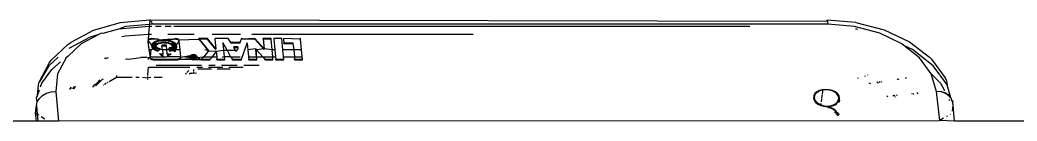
# Model space of a CAD drawing. Extents: x -4.2 to 4.2, y -5.7 to 5.7.
# Drawn here: x 2.15837 to 2.20654, y 3.98317 to 3.98804 of the extents above; entities that cross this region are included whole.
import ezdxf

# ---------------------------------------------------------------- set-up
doc = ezdxf.new("R2010")
doc.units = 0
doc.layers.get('0').update_dxf_attribs({"linetype": 'CONTINUOUS'})

msp = doc.modelspace()

# ---------------------------------------------------------------- linework, layer by layer
for p, q in [((2.163211, 3.987905), (2.161909, 3.987535)), ((2.164621, 3.987725), (2.163128, 3.987595)), ((2.163468, 3.987721), (2.163128, 3.987595)), ((2.164636, 3.988036), (2.163211, 3.987905)), ((2.164632, 3.987822), (2.163468, 3.987721)), ((2.164585, 3.987346), (2.164621, 3.987725)), ((2.164621, 3.987725), (2.164632, 3.987822)), ((2.164733, 3.987725), (2.164621, 3.987725)), ((2.164632, 3.987822), (2.164639, 3.987881)), ((2.164737, 3.987832), (2.164632, 3.987822)), ((2.164681, 3.988037), (2.164636, 3.988036)), ((2.164639, 3.987881), (2.164659, 3.987987)), ((2.164659, 3.987987), (2.164681, 3.988037)), ((2.164659, 3.987987), (2.164721, 3.987956)), ((2.164681, 3.988037), (2.197314, 3.987987)), ((2.164721, 3.987956), (2.164737, 3.987832)), ((2.197392, 3.987832), (2.164737, 3.987832)), ((2.165188, 3.987725), (2.164908, 3.987725)), ((2.165677, 3.987725), (2.165378, 3.987725)), ((2.19363, 3.987725), (2.165798, 3.987725)), ((2.197308, 3.987956), (2.197314, 3.987987)), ((2.197314, 3.987987), (2.197357, 3.988026)), ((2.197357, 3.988026), (2.197376, 3.987956)), ((2.198746, 3.98792), (2.197357, 3.988026)), ((2.197376, 3.987956), (2.197392, 3.987832)), ((2.198682, 3.987721), (2.197392, 3.987832)), ((2.199905, 3.987398), (2.198682, 3.987721)), ((2.198791, 3.987595), (2.198735, 3.9876)), ((2.198746, 3.98792), (2.200124, 3.987563)), ((2.161761, 3.987215), (2.160722, 3.986669)), ((2.161909, 3.987535), (2.160819, 3.986951)), ((2.162179, 3.987331), (2.16133, 3.986885)), ((2.162179, 3.987331), (2.161761, 3.987215)), ((2.162306, 3.987398), (2.162179, 3.987331)), ((2.162378, 3.987387), (2.162306, 3.987398)), ((2.163128, 3.987595), (2.162378, 3.987387)), ((2.163288, 3.987238), (2.163459, 3.987273)), ((2.163459, 3.987273), (2.164585, 3.987346)), ((2.164579, 3.987087), (2.164585, 3.987346)), ((2.164585, 3.987346), (2.16472, 3.987346)), ((2.164634, 3.987125), (2.164602, 3.987109)), ((2.164634, 3.987125), (2.164714, 3.98714)), ((2.164672, 3.987136), (2.164634, 3.987125)), ((2.16467, 3.987105), (2.164634, 3.987125)), ((2.16467, 3.987105), (2.164714, 3.98714)), ((2.16467, 3.987105), (2.164672, 3.987136)), ((2.164714, 3.98714), (2.164672, 3.987136)), ((2.164711, 3.987109), (2.164672, 3.987136)), ((2.164711, 3.987109), (2.164714, 3.98714)), ((2.165023, 3.987109), (2.164714, 3.98714)), ((2.165514, 3.987346), (2.166788, 3.987346)), ((2.165896, 3.98714), (2.165804, 3.987109)), ((2.165893, 3.987109), (2.165896, 3.98714)), ((2.165936, 3.987105), (2.165896, 3.98714)), ((2.165979, 3.987125), (2.165896, 3.98714)), ((2.165938, 3.987136), (2.165896, 3.98714)), ((2.165936, 3.987105), (2.165896, 3.98714)), ((2.165936, 3.987105), (2.165938, 3.987136)), ((2.165979, 3.987125), (2.165938, 3.987136)), ((2.165969, 3.987102), (2.165938, 3.987136)), ((2.166014, 3.987109), (2.165979, 3.987125)), ((2.167008, 3.987109), (2.167011, 3.98714)), ((2.16743, 3.98714), (2.167011, 3.98714)), ((2.167011, 3.98714), (2.167036, 3.987109)), ((2.167427, 3.987109), (2.16743, 3.98714)), ((2.167836, 3.986649), (2.16743, 3.98714)), ((2.167653, 3.987346), (2.169015, 3.987346)), ((2.167787, 3.987109), (2.16779, 3.98714)), ((2.168432, 3.98714), (2.16779, 3.98714)), ((2.168553, 3.986953), (2.168432, 3.98714)), ((2.169077, 3.98714), (2.168991, 3.986953)), ((2.169122, 3.987109), (2.169077, 3.98714)), ((2.169718, 3.98714), (2.169122, 3.987109)), ((2.169566, 3.987346), (2.180265, 3.987346)), ((2.169716, 3.987109), (2.169718, 3.98714)), ((2.170163, 3.986649), (2.169718, 3.98714)), ((2.170115, 3.987109), (2.170118, 3.98714)), ((2.170499, 3.98714), (2.170118, 3.98714)), ((2.170496, 3.987109), (2.170499, 3.98714)), ((2.170636, 3.98714), (2.170633, 3.987109)), ((2.171017, 3.98714), (2.170636, 3.98714)), ((2.171067, 3.986605), (2.171017, 3.98714)), ((2.171103, 3.98714), (2.1711, 3.987109)), ((2.171868, 3.987109), (2.171103, 3.98714)), ((2.171922, 3.98714), (2.171868, 3.987109)), ((2.171919, 3.987109), (2.171922, 3.98714)), ((2.198845, 3.987581), (2.198791, 3.987595)), ((2.200977, 3.986885), (2.199905, 3.987398)), ((2.200124, 3.987563), (2.201336, 3.986991)), ((2.159878, 3.986098), (2.160702, 3.986874)), ((2.16133, 3.986885), (2.160698, 3.9863)), ((2.160702, 3.986874), (2.160819, 3.986951)), ((2.164562, 3.987034), (2.164559, 3.987003)), ((2.164588, 3.98673), (2.164559, 3.987003)), ((2.164562, 3.987034), (2.164579, 3.987087)), ((2.164565, 3.987061), (2.164562, 3.987034)), ((2.164562, 3.98703), (2.164565, 3.987061)), ((2.164562, 3.987034), (2.164745, 3.986801)), ((2.164579, 3.987087), (2.164565, 3.987061)), ((2.164576, 3.987056), (2.164579, 3.987087)), ((2.164602, 3.987109), (2.164579, 3.987087)), ((2.164588, 3.98669), (2.164588, 3.98673)), ((2.164588, 3.98669), (2.164597, 3.986597)), ((2.164602, 3.987109), (2.16467, 3.987105)), ((2.164711, 3.987109), (2.16467, 3.987105)), ((2.165023, 3.987109), (2.164711, 3.987109)), ((2.164744, 3.986757), (2.164747, 3.986787)), ((2.164748, 3.986832), (2.164745, 3.986801)), ((2.164745, 3.986801), (2.164748, 3.986832)), ((2.164948, 3.986805), (2.164745, 3.986801)), ((2.16476, 3.986744), (2.164745, 3.986801)), ((2.164941, 3.986778), (2.164745, 3.986801)), ((2.164747, 3.986787), (2.16476, 3.986744)), ((2.164748, 3.986832), (2.164786, 3.986885)), ((2.164762, 3.986875), (2.164748, 3.986832)), ((2.164951, 3.986836), (2.164748, 3.986832)), ((2.164948, 3.986805), (2.164748, 3.986832)), ((2.164758, 3.986713), (2.16476, 3.986744)), ((2.164758, 3.986713), (2.16476, 3.986744)), ((2.164955, 3.986724), (2.164758, 3.986713)), ((2.164784, 3.98667), (2.164758, 3.986713)), ((2.164787, 3.986701), (2.164758, 3.986713)), ((2.164758, 3.986713), (2.164787, 3.986701)), ((2.164759, 3.986844), (2.164762, 3.986875)), ((2.164965, 3.986831), (2.164759, 3.986844)), ((2.164941, 3.986778), (2.16476, 3.986744)), ((2.164944, 3.986751), (2.16476, 3.986744)), ((2.16476, 3.986744), (2.164787, 3.986701)), ((2.164789, 3.986916), (2.164762, 3.986875)), ((2.164786, 3.986885), (2.164762, 3.986875)), ((2.164784, 3.98667), (2.164787, 3.986701)), ((2.164823, 3.98663), (2.164784, 3.98667)), ((2.164826, 3.98666), (2.164784, 3.98667)), ((2.164784, 3.98667), (2.164826, 3.98666)), ((2.164786, 3.986885), (2.164826, 3.986924)), ((2.164786, 3.986885), (2.164789, 3.986916)), ((2.164944, 3.986751), (2.164787, 3.986701)), ((2.164787, 3.986701), (2.164826, 3.98666)), ((2.164829, 3.986955), (2.164789, 3.986916)), ((2.164826, 3.986924), (2.164789, 3.986916)), ((2.164823, 3.98663), (2.164826, 3.98666)), ((2.165043, 3.98665), (2.164823, 3.98663)), ((2.164826, 3.986924), (2.164878, 3.986959)), ((2.164826, 3.986924), (2.164829, 3.986955)), ((2.164951, 3.986836), (2.164826, 3.986924)), ((2.164976, 3.986697), (2.164826, 3.98666)), ((2.164826, 3.98666), (2.164877, 3.986623)), ((2.164881, 3.98699), (2.164829, 3.986955)), ((2.164878, 3.986959), (2.164829, 3.986955)), ((2.165006, 3.986673), (2.164877, 3.986623)), ((2.164878, 3.986959), (2.164881, 3.98699)), ((2.164878, 3.986959), (2.16494, 3.986989)), ((2.164993, 3.986887), (2.164878, 3.986959)), ((2.164943, 3.98702), (2.164881, 3.98699)), ((2.16494, 3.986989), (2.164881, 3.98699)), ((2.16494, 3.986989), (2.165091, 3.987034)), ((2.16494, 3.986989), (2.164943, 3.98702)), ((2.164941, 3.986778), (2.164951, 3.986836)), ((2.164941, 3.986778), (2.164944, 3.986809)), ((2.164941, 3.986778), (2.164948, 3.986805)), ((2.164941, 3.986778), (2.164948, 3.986805)), ((2.164944, 3.986751), (2.164941, 3.986778)), ((2.164944, 3.986751), (2.164941, 3.986778)), ((2.165093, 3.987065), (2.164943, 3.98702)), ((2.165091, 3.987034), (2.164943, 3.98702)), ((2.164944, 3.986751), (2.164944, 3.986809)), ((2.164944, 3.986751), (2.164947, 3.986781)), ((2.164979, 3.986728), (2.164944, 3.986751)), ((2.164955, 3.986724), (2.164944, 3.986751)), ((2.164955, 3.986724), (2.164947, 3.986781)), ((2.164948, 3.986805), (2.164967, 3.986862)), ((2.164948, 3.986805), (2.164951, 3.986836)), ((2.164948, 3.986805), (2.164951, 3.986836)), ((2.164948, 3.986805), (2.164965, 3.986831)), ((2.164951, 3.986836), (2.16499, 3.986856)), ((2.164955, 3.986724), (2.164958, 3.986754)), ((2.164976, 3.986697), (2.164955, 3.986724)), ((2.164976, 3.986697), (2.164958, 3.986754)), ((2.164965, 3.986831), (2.164993, 3.986887)), ((2.164965, 3.986831), (2.164967, 3.986862)), ((2.164965, 3.986831), (2.16499, 3.986856)), ((2.164976, 3.986697), (2.164979, 3.986728)), ((2.165006, 3.986673), (2.164976, 3.986697)), ((2.165009, 3.986703), (2.164979, 3.986728)), ((2.165006, 3.986673), (2.164979, 3.986728)), ((2.16499, 3.986856), (2.165026, 3.986909)), ((2.16499, 3.986856), (2.164993, 3.986887)), ((2.16499, 3.986856), (2.164993, 3.986887)), ((2.165023, 3.986878), (2.16499, 3.986856)), ((2.16499, 3.986856), (2.165023, 3.986878)), ((2.164993, 3.986887), (2.165026, 3.986909)), ((2.165064, 3.986898), (2.164993, 3.986887)), ((2.165006, 3.986673), (2.165009, 3.986703)), ((2.165043, 3.98665), (2.165006, 3.986673)), ((2.165006, 3.98653), (2.165141, 3.986645)), ((2.165046, 3.986681), (2.165009, 3.986703)), ((2.165043, 3.98665), (2.165009, 3.986703)), ((2.165093, 3.987065), (2.165023, 3.987109)), ((2.165023, 3.986878), (2.165067, 3.986929)), ((2.165023, 3.986878), (2.165026, 3.986909)), ((2.165023, 3.986878), (2.165064, 3.986898)), ((2.165026, 3.986909), (2.165067, 3.986929)), ((2.165043, 3.98665), (2.165046, 3.986681)), ((2.165088, 3.986631), (2.165043, 3.98665)), ((2.165091, 3.986661), (2.165046, 3.986681)), ((2.165088, 3.986631), (2.165046, 3.986681)), ((2.165064, 3.986898), (2.165121, 3.986931)), ((2.165064, 3.986898), (2.165067, 3.986929)), ((2.165064, 3.986898), (2.165165, 3.986927)), ((2.165067, 3.986929), (2.165167, 3.986958)), ((2.165078, 3.986605), (2.165141, 3.986645)), ((2.165088, 3.986631), (2.165091, 3.986661)), ((2.165091, 3.987034), (2.165093, 3.987065)), ((2.165091, 3.987034), (2.165263, 3.987054)), ((2.165141, 3.986645), (2.165091, 3.986661)), ((2.165138, 3.986614), (2.165091, 3.986661)), ((2.165266, 3.987085), (2.165093, 3.987065)), ((2.165263, 3.987054), (2.165093, 3.987065)), ((2.165141, 3.986645), (2.165138, 3.986614)), ((2.165165, 3.986927), (2.165244, 3.986937)), ((2.165167, 3.986958), (2.165284, 3.986972)), ((2.165406, 3.986969), (2.165167, 3.986958)), ((2.165244, 3.986937), (2.165167, 3.986958)), ((2.165231, 3.986827), (2.165228, 3.986796)), ((2.165228, 3.986796), (2.16544, 3.986796)), ((2.165251, 3.986605), (2.165228, 3.986796)), ((2.165443, 3.986827), (2.165231, 3.986827)), ((2.16544, 3.986796), (2.165231, 3.986827)), ((2.165242, 3.986956), (2.165284, 3.986972)), ((2.16532, 3.98694), (2.165244, 3.986937)), ((2.165263, 3.987054), (2.165266, 3.987085)), ((2.165263, 3.987054), (2.165443, 3.987048)), ((2.165446, 3.987078), (2.165266, 3.987085)), ((2.165443, 3.987048), (2.165266, 3.987085)), ((2.165284, 3.986972), (2.165406, 3.986969)), ((2.16532, 3.98694), (2.165403, 3.986938)), ((2.165338, 3.986954), (2.165406, 3.986969)), ((2.165522, 3.986949), (2.165403, 3.986938)), ((2.165403, 3.986938), (2.165522, 3.986949)), ((2.165403, 3.986938), (2.165519, 3.986918)), ((2.165406, 3.986969), (2.165522, 3.986949)), ((2.16544, 3.986796), (2.165443, 3.986827)), ((2.165463, 3.986605), (2.16544, 3.986796)), ((2.165443, 3.987048), (2.165446, 3.987078)), ((2.165443, 3.987048), (2.165612, 3.987015)), ((2.165544, 3.987109), (2.165446, 3.987078)), ((2.165615, 3.987046), (2.165446, 3.987078)), ((2.165612, 3.987015), (2.165446, 3.987078)), ((2.165519, 3.986918), (2.165522, 3.986949)), ((2.165519, 3.986918), (2.165574, 3.986934)), ((2.165519, 3.986918), (2.165574, 3.986934)), ((2.165519, 3.986918), (2.165571, 3.986903)), ((2.165522, 3.986949), (2.165574, 3.986934)), ((2.165544, 3.987109), (2.165804, 3.987109)), ((2.165571, 3.986903), (2.165574, 3.986934)), ((2.165571, 3.986903), (2.165816, 3.986925)), ((2.165571, 3.986903), (2.16562, 3.986915)), ((2.165571, 3.986903), (2.165617, 3.986884)), ((2.165574, 3.986934), (2.16562, 3.986915)), ((2.165574, 3.986934), (2.165617, 3.986884)), ((2.165582, 3.986688), (2.165579, 3.986657)), ((2.165584, 3.986605), (2.165579, 3.986657)), ((2.165579, 3.986657), (2.165623, 3.986636)), ((2.165582, 3.986688), (2.165728, 3.986731)), ((2.165695, 3.98671), (2.165582, 3.986688)), ((2.165582, 3.986688), (2.165623, 3.986636)), ((2.165623, 3.986636), (2.165582, 3.986688)), ((2.165626, 3.986667), (2.165582, 3.986688)), ((2.165664, 3.986687), (2.165582, 3.986688)), ((2.165623, 3.986636), (2.165584, 3.986605)), ((2.165612, 3.987015), (2.165615, 3.987046)), ((2.165612, 3.987015), (2.165689, 3.98699)), ((2.165692, 3.987021), (2.165615, 3.987046)), ((2.165689, 3.98699), (2.165615, 3.987046)), ((2.165617, 3.986884), (2.16562, 3.986915)), ((2.165617, 3.986884), (2.16566, 3.986893)), ((2.165617, 3.986884), (2.165657, 3.986863)), ((2.165617, 3.986884), (2.165657, 3.986863)), ((2.16562, 3.986915), (2.16566, 3.986893)), ((2.165623, 3.986636), (2.165626, 3.986667)), ((2.165623, 3.986636), (2.165662, 3.986656)), ((2.165662, 3.986656), (2.165623, 3.986636)), ((2.165664, 3.986687), (2.165626, 3.986667)), ((2.165662, 3.986656), (2.165626, 3.986667)), ((2.165657, 3.986863), (2.16566, 3.986893)), ((2.165657, 3.986863), (2.165692, 3.986869)), ((2.165657, 3.986863), (2.165715, 3.986843)), ((2.165657, 3.986863), (2.165689, 3.986839)), ((2.16566, 3.986893), (2.165692, 3.986869)), ((2.165662, 3.986656), (2.165664, 3.986687)), ((2.165692, 3.986679), (2.165662, 3.986656)), ((2.165662, 3.986656), (2.165833, 3.986593)), ((2.165662, 3.986656), (2.165778, 3.98656)), ((2.165695, 3.98671), (2.165664, 3.986687)), ((2.165692, 3.986679), (2.165664, 3.986687)), ((2.165689, 3.98699), (2.165692, 3.987021)), ((2.165689, 3.98699), (2.165757, 3.98696)), ((2.165689, 3.986839), (2.165692, 3.986869)), ((2.165689, 3.986839), (2.165899, 3.986845)), ((2.165689, 3.986839), (2.165715, 3.986843)), ((2.165689, 3.986839), (2.165712, 3.986813)), ((2.16576, 3.986991), (2.165692, 3.987021)), ((2.165757, 3.98696), (2.165692, 3.987021)), ((2.165692, 3.986869), (2.165715, 3.986843)), ((2.165692, 3.986679), (2.165695, 3.98671)), ((2.165715, 3.986705), (2.165692, 3.986679)), ((2.165692, 3.986679), (2.165908, 3.986672)), ((2.165718, 3.986735), (2.165695, 3.98671)), ((2.165712, 3.986813), (2.165899, 3.986845)), ((2.165715, 3.986843), (2.165712, 3.986813)), ((2.165712, 3.986813), (2.165715, 3.986843)), ((2.165712, 3.986813), (2.165921, 3.986802)), ((2.165712, 3.986813), (2.165727, 3.986786)), ((2.165712, 3.986813), (2.165727, 3.986786)), ((2.165715, 3.986843), (2.165816, 3.986925)), ((2.165715, 3.986843), (2.165863, 3.986887)), ((2.165715, 3.986705), (2.165718, 3.986735)), ((2.165728, 3.986731), (2.165715, 3.986705)), ((2.165715, 3.986705), (2.165926, 3.986714)), ((2.165715, 3.986705), (2.165908, 3.986672)), ((2.165727, 3.986786), (2.16573, 3.986817)), ((2.165727, 3.986786), (2.165921, 3.986802)), ((2.165727, 3.986786), (2.16593, 3.986758)), ((2.165727, 3.986786), (2.165728, 3.986731)), ((2.165727, 3.986786), (2.165733, 3.986758)), ((2.165728, 3.986731), (2.165731, 3.986762)), ((2.165728, 3.986731), (2.16593, 3.986758)), ((2.165733, 3.986758), (2.165728, 3.986731)), ((2.165728, 3.986731), (2.165926, 3.986714)), ((2.165733, 3.986758), (2.165735, 3.986789)), ((2.165733, 3.986758), (2.16593, 3.986758)), ((2.165757, 3.98696), (2.16576, 3.986991)), ((2.165757, 3.98696), (2.165816, 3.986925)), ((2.165818, 3.986956), (2.16576, 3.986991)), ((2.165816, 3.986925), (2.16576, 3.986991)), ((2.165893, 3.987109), (2.165804, 3.987109)), ((2.165816, 3.986925), (2.165818, 3.986956)), ((2.165816, 3.986925), (2.165863, 3.986887)), ((2.165866, 3.986917), (2.165818, 3.986956)), ((2.165863, 3.986887), (2.165818, 3.986956)), ((2.165833, 3.986593), (2.16588, 3.986662)), ((2.165836, 3.986624), (2.16588, 3.986662)), ((2.165863, 3.986887), (2.165866, 3.986917)), ((2.165863, 3.986887), (2.165899, 3.986845)), ((2.165901, 3.986876), (2.165866, 3.986917)), ((2.165899, 3.986845), (2.165866, 3.986917)), ((2.16588, 3.986662), (2.165866, 3.986549)), ((2.165877, 3.986631), (2.165911, 3.986702)), ((2.165908, 3.986672), (2.165877, 3.986631)), ((2.165877, 3.986631), (2.16588, 3.986662)), ((2.16588, 3.986662), (2.165911, 3.986702)), ((2.165908, 3.986672), (2.165886, 3.986605)), ((2.165893, 3.987109), (2.165936, 3.987105)), ((2.165936, 3.987105), (2.165893, 3.987109)), ((2.165899, 3.986845), (2.165901, 3.986876)), ((2.165899, 3.986845), (2.165921, 3.986802)), ((2.165924, 3.986833), (2.165901, 3.986876)), ((2.165921, 3.986802), (2.165901, 3.986876)), ((2.165908, 3.986672), (2.165929, 3.986745)), ((2.165926, 3.986714), (2.165908, 3.986672)), ((2.165908, 3.986672), (2.165911, 3.986702)), ((2.165921, 3.986802), (2.165924, 3.986833)), ((2.165921, 3.986802), (2.165924, 3.986833)), ((2.165921, 3.986802), (2.16593, 3.986758)), ((2.165924, 3.986833), (2.166065, 3.987003)), ((2.16593, 3.986758), (2.165924, 3.986833)), ((2.165926, 3.986714), (2.165933, 3.986789)), ((2.16593, 3.986758), (2.165926, 3.986714)), ((2.165926, 3.986714), (2.165929, 3.986745)), ((2.165929, 3.986745), (2.165933, 3.986789)), ((2.16593, 3.986758), (2.165933, 3.986789)), ((2.166014, 3.987109), (2.165936, 3.987105)), ((2.165936, 3.987105), (2.166011, 3.987078)), ((2.166011, 3.987078), (2.166041, 3.987087)), ((2.16606, 3.987061), (2.166011, 3.987078)), ((2.166041, 3.987087), (2.166014, 3.987109)), ((2.166039, 3.987056), (2.166025, 3.987085)), ((2.166039, 3.987056), (2.166041, 3.987087)), ((2.166041, 3.987087), (2.167008, 3.987109)), ((2.16606, 3.987061), (2.166041, 3.987087)), ((2.166057, 3.98703), (2.166041, 3.987087)), ((2.166057, 3.98703), (2.16606, 3.987061)), ((2.166068, 3.987034), (2.16606, 3.987061)), ((2.166065, 3.987003), (2.16606, 3.987061)), ((2.166065, 3.987003), (2.166068, 3.987034)), ((2.166102, 3.986605), (2.166065, 3.987003)), ((2.167036, 3.987109), (2.167008, 3.987109)), ((2.167008, 3.987109), (2.167446, 3.98658)), ((2.167427, 3.987109), (2.167036, 3.987109)), ((2.167472, 3.986582), (2.167036, 3.987109)), ((2.167833, 3.986618), (2.167427, 3.987109)), ((2.167787, 3.987109), (2.167836, 3.986649)), ((2.167833, 3.986618), (2.167836, 3.986649)), ((2.168186, 3.986921), (2.168189, 3.986952)), ((2.168215, 3.986605), (2.168186, 3.986921)), ((2.168374, 3.98658), (2.168186, 3.986921)), ((2.16855, 3.986922), (2.168553, 3.986953)), ((2.168988, 3.986922), (2.16855, 3.986922)), ((2.168991, 3.986953), (2.168553, 3.986953)), ((2.168691, 3.986737), (2.168689, 3.986706)), ((2.168689, 3.986706), (2.168888, 3.986706)), ((2.168689, 3.986706), (2.168771, 3.98658)), ((2.168891, 3.986737), (2.168691, 3.986737)), ((2.168888, 3.986706), (2.168691, 3.986737)), ((2.168888, 3.986706), (2.168874, 3.986605)), ((2.168891, 3.986737), (2.168888, 3.986706)), ((2.168991, 3.986953), (2.168988, 3.986922)), ((2.169065, 3.986155), (2.169351, 3.986921)), ((2.169716, 3.987109), (2.169122, 3.987109)), ((2.169351, 3.986921), (2.169354, 3.986952)), ((2.169351, 3.986921), (2.169381, 3.986605)), ((2.169764, 3.986646), (2.169381, 3.986605)), ((2.17016, 3.986618), (2.169716, 3.987109)), ((2.169761, 3.986615), (2.169764, 3.986646)), ((2.169801, 3.986605), (2.169764, 3.986646)), ((2.170163, 3.986649), (2.169801, 3.986605)), ((2.170496, 3.987109), (2.170115, 3.987109)), ((2.170115, 3.987109), (2.170163, 3.986649)), ((2.17016, 3.986618), (2.170163, 3.986649)), ((2.170549, 3.986605), (2.170163, 3.986649)), ((2.170549, 3.986605), (2.170496, 3.987109)), ((2.170633, 3.987109), (2.170686, 3.986605)), ((2.1711, 3.987109), (2.171122, 3.986934)), ((2.171119, 3.986904), (2.171122, 3.986934)), ((2.171119, 3.986904), (2.171557, 3.986904)), ((2.171122, 3.986934), (2.17156, 3.986934)), ((2.171557, 3.986904), (2.17156, 3.986934)), ((2.171557, 3.986904), (2.171591, 3.986605)), ((2.171919, 3.987109), (2.171868, 3.987109)), ((2.171966, 3.986605), (2.171919, 3.987109)), ((2.201065, 3.986815), (2.200977, 3.986885)), ((2.201491, 3.986611), (2.201065, 3.986815)), ((2.201826, 3.986215), (2.201065, 3.986815)), ((2.201336, 3.986991), (2.202299, 3.986242)), ((2.160215, 3.986243), (2.159762, 3.985823)), ((2.160607, 3.986215), (2.160185, 3.985436)), ((2.160576, 3.986231), (2.160698, 3.9863)), ((2.160698, 3.9863), (2.160607, 3.986215)), ((2.162508, 3.986175), (2.162447, 3.986176)), ((2.16253, 3.98622), (2.162508, 3.986175)), ((2.162508, 3.986175), (2.162552, 3.986198)), ((2.162552, 3.986198), (2.16264, 3.986223)), ((2.163478, 3.986155), (2.163531, 3.986169)), ((2.163531, 3.986169), (2.163621, 3.986152)), ((2.163621, 3.986152), (2.164212, 3.986228)), ((2.164518, 3.986229), (2.164212, 3.986228)), ((2.164578, 3.986131), (2.16458, 3.98624)), ((2.16469, 3.986605), (2.164597, 3.986597)), ((2.164597, 3.986597), (2.164658, 3.986269)), ((2.164658, 3.986269), (2.16463, 3.986239)), ((2.164661, 3.986242), (2.16463, 3.986239)), ((2.16463, 3.986239), (2.16466, 3.986208)), ((2.164639, 3.986202), (2.164642, 3.986233)), ((2.16469, 3.986605), (2.164658, 3.986269)), ((2.164658, 3.986269), (2.164661, 3.986242)), ((2.16466, 3.986208), (2.164658, 3.986177)), ((2.164658, 3.986177), (2.16466, 3.986208)), ((2.164658, 3.986177), (2.164688, 3.986186)), ((2.164658, 3.986177), (2.164685, 3.986155)), ((2.164661, 3.986242), (2.16466, 3.986208)), ((2.16466, 3.986208), (2.164685, 3.986155)), ((2.16466, 3.986208), (2.164688, 3.986186)), ((2.165369, 3.986242), (2.164661, 3.986242)), ((2.164685, 3.986155), (2.164688, 3.986186)), ((2.164685, 3.986155), (2.164723, 3.986169)), ((2.164685, 3.986155), (2.164721, 3.986138)), ((2.164688, 3.986186), (2.164806, 3.986155)), ((2.164688, 3.986186), (2.164723, 3.986169)), ((2.164823, 3.98663), (2.16469, 3.986605)), ((2.164721, 3.986138), (2.164723, 3.986169)), ((2.164721, 3.986138), (2.164763, 3.986158)), ((2.164723, 3.986169), (2.164806, 3.986155)), ((2.164723, 3.986169), (2.164763, 3.986158)), ((2.164761, 3.986127), (2.164763, 3.986158)), ((2.164761, 3.986127), (2.164806, 3.986155)), ((2.164761, 3.986127), (2.164806, 3.986155)), ((2.164763, 3.986158), (2.164806, 3.986155)), ((2.164803, 3.986124), (2.164806, 3.986155)), ((2.164806, 3.986155), (2.165988, 3.986155)), ((2.164874, 3.986592), (2.164823, 3.98663)), ((2.164877, 3.986623), (2.164823, 3.98663)), ((2.164823, 3.98663), (2.164877, 3.986623)), ((2.164874, 3.986592), (2.164877, 3.986623)), ((2.164936, 3.986559), (2.164874, 3.986592)), ((2.164874, 3.986592), (2.164939, 3.986589)), ((2.164877, 3.986623), (2.164939, 3.986589)), ((2.164936, 3.986559), (2.164939, 3.986589)), ((2.165009, 3.986561), (2.164936, 3.986559)), ((2.164936, 3.986559), (2.165009, 3.986561)), ((2.165006, 3.98653), (2.164936, 3.986559)), ((2.164939, 3.986589), (2.165009, 3.986561)), ((2.165009, 3.986561), (2.165006, 3.98653)), ((2.165009, 3.986561), (2.165006, 3.98653)), ((2.165009, 3.986561), (2.165026, 3.986605)), ((2.165088, 3.986631), (2.165026, 3.986605)), ((2.165078, 3.986605), (2.165026, 3.986605)), ((2.165138, 3.986614), (2.165078, 3.986605)), ((2.165138, 3.986614), (2.165088, 3.986631)), ((2.165154, 3.986381), (2.1651, 3.986411)), ((2.165267, 3.986381), (2.1651, 3.986411)), ((2.165251, 3.986605), (2.165138, 3.986614)), ((2.165269, 3.986411), (2.165154, 3.986381)), ((2.165154, 3.986381), (2.165267, 3.986381)), ((2.165154, 3.986381), (2.165353, 3.986267)), ((2.165251, 3.986605), (2.165269, 3.986411)), ((2.165463, 3.986605), (2.165251, 3.986605)), ((2.165269, 3.986411), (2.165267, 3.986381)), ((2.165353, 3.986267), (2.165413, 3.986242)), ((2.165456, 3.986267), (2.165413, 3.986242)), ((2.165608, 3.986381), (2.165456, 3.986267)), ((2.166134, 3.986267), (2.165456, 3.986267)), ((2.165481, 3.986411), (2.165463, 3.986605)), ((2.165584, 3.986605), (2.165463, 3.986605)), ((2.165481, 3.986411), (2.165478, 3.986381)), ((2.165478, 3.986381), (2.165608, 3.986381)), ((2.165608, 3.986381), (2.165481, 3.986411)), ((2.165648, 3.986381), (2.165481, 3.986411)), ((2.165584, 3.986605), (2.165595, 3.986549)), ((2.165615, 3.986605), (2.165584, 3.986605)), ((2.165778, 3.98656), (2.165592, 3.986518)), ((2.165595, 3.986549), (2.165592, 3.986518)), ((2.165595, 3.986549), (2.165778, 3.98656)), ((2.165651, 3.986411), (2.165608, 3.986381)), ((2.165608, 3.986381), (2.165648, 3.986381)), ((2.165778, 3.98656), (2.165615, 3.986605)), ((2.165651, 3.986411), (2.165648, 3.986381)), ((2.165778, 3.98656), (2.165836, 3.986624)), ((2.165833, 3.986593), (2.165778, 3.98656)), ((2.165781, 3.98659), (2.165778, 3.98656)), ((2.165778, 3.98656), (2.165863, 3.986518)), ((2.165781, 3.98659), (2.165836, 3.986624)), ((2.165863, 3.986518), (2.165781, 3.98659)), ((2.165866, 3.986549), (2.165781, 3.98659)), ((2.165877, 3.986631), (2.165833, 3.986593)), ((2.165833, 3.986593), (2.165836, 3.986624)), ((2.165886, 3.986605), (2.165833, 3.986593)), ((2.165833, 3.986593), (2.165866, 3.986549)), ((2.165836, 3.986624), (2.165866, 3.986549)), ((2.165866, 3.986549), (2.165863, 3.986518)), ((2.165886, 3.986605), (2.165866, 3.986549)), ((2.166102, 3.986605), (2.165886, 3.986605)), ((2.165985, 3.986124), (2.165988, 3.986155)), ((2.1661, 3.986186), (2.165988, 3.986155)), ((2.166068, 3.986169), (2.165988, 3.986155)), ((2.165988, 3.986155), (2.166029, 3.986158)), ((2.166027, 3.986127), (2.165988, 3.986155)), ((2.166027, 3.986127), (2.165988, 3.986155)), ((2.166027, 3.986127), (2.166029, 3.986158)), ((2.166029, 3.986158), (2.166068, 3.986169)), ((2.166065, 3.986138), (2.166029, 3.986158)), ((2.166065, 3.986138), (2.166068, 3.986169)), ((2.166065, 3.986138), (2.166097, 3.986155)), ((2.166068, 3.986169), (2.1661, 3.986186)), ((2.166097, 3.986155), (2.166068, 3.986169)), ((2.166123, 3.986208), (2.166097, 3.986155)), ((2.166097, 3.986155), (2.1661, 3.986186)), ((2.166097, 3.986155), (2.16612, 3.986177)), ((2.166097, 3.986155), (2.166619, 3.986177)), ((2.1661, 3.986186), (2.166123, 3.986208)), ((2.166134, 3.986267), (2.166102, 3.986605)), ((2.16612, 3.986177), (2.166123, 3.986208)), ((2.16612, 3.986177), (2.166123, 3.986208)), ((2.166123, 3.986208), (2.166137, 3.986233)), ((2.166137, 3.986233), (2.166134, 3.986267)), ((2.166134, 3.986202), (2.166137, 3.986233)), ((2.166664, 3.986322), (2.166137, 3.98623)), ((2.166203, 3.986242), (2.166137, 3.986233)), ((2.166343, 3.986267), (2.166203, 3.986242)), ((2.166343, 3.986267), (2.166372, 3.986267)), ((2.166609, 3.986283), (2.166372, 3.986267)), ((2.166372, 3.986267), (2.166592, 3.98623)), ((2.166595, 3.986257), (2.166372, 3.986267)), ((2.166595, 3.986261), (2.166592, 3.98623)), ((2.166595, 3.986257), (2.166592, 3.98623)), ((2.166592, 3.98623), (2.166815, 3.986251)), ((2.166592, 3.98623), (2.1666, 3.986202)), ((2.166632, 3.986305), (2.166595, 3.986257)), ((2.166598, 3.986288), (2.166595, 3.986261)), ((2.166598, 3.986288), (2.166595, 3.986257)), ((2.166609, 3.986283), (2.166595, 3.986257)), ((2.166625, 3.986283), (2.166595, 3.986261)), ((2.166629, 3.986238), (2.166595, 3.986261)), ((2.166595, 3.986261), (2.166603, 3.986233)), ((2.166612, 3.986314), (2.166598, 3.986288)), ((2.166598, 3.986288), (2.166636, 3.986305)), ((2.1666, 3.986202), (2.166603, 3.986233)), ((2.1666, 3.986202), (2.166619, 3.986177)), ((2.166603, 3.986233), (2.166645, 3.986217)), ((2.166603, 3.986233), (2.166621, 3.986208)), ((2.166612, 3.986314), (2.166609, 3.986283)), ((2.166632, 3.986305), (2.166609, 3.986283)), ((2.166635, 3.986336), (2.166612, 3.986314)), ((2.166612, 3.986314), (2.166656, 3.986323)), ((2.166621, 3.986208), (2.166619, 3.986177)), ((2.166649, 3.986186), (2.166619, 3.986177)), ((2.166619, 3.986177), (2.166646, 3.986155)), ((2.166625, 3.986283), (2.16662, 3.98623)), ((2.166623, 3.986261), (2.16662, 3.98623)), ((2.166698, 3.986226), (2.16662, 3.98623)), ((2.166717, 3.986218), (2.16662, 3.98623)), ((2.166621, 3.986208), (2.166668, 3.986198)), ((2.166621, 3.986208), (2.166649, 3.986186)), ((2.166636, 3.986305), (2.166622, 3.986253)), ((2.166622, 3.986253), (2.166625, 3.986283)), ((2.166622, 3.986253), (2.166717, 3.986218)), ((2.166623, 3.986261), (2.166626, 3.986207)), ((2.166629, 3.986238), (2.166626, 3.986207)), ((2.166626, 3.986207), (2.166698, 3.986226)), ((2.166685, 3.986209), (2.166626, 3.986207)), ((2.166626, 3.986207), (2.166642, 3.986186)), ((2.166629, 3.986238), (2.166642, 3.986186)), ((2.166629, 3.986238), (2.166645, 3.986217)), ((2.166635, 3.986336), (2.166632, 3.986305)), ((2.166703, 3.986332), (2.166632, 3.986305)), ((2.166664, 3.986322), (2.166632, 3.986305)), ((2.166656, 3.986323), (2.166634, 3.986274)), ((2.166636, 3.986305), (2.166634, 3.986274)), ((2.166653, 3.986292), (2.166634, 3.986274)), ((2.166634, 3.986274), (2.166674, 3.986286)), ((2.166634, 3.986274), (2.166717, 3.986218)), ((2.166667, 3.986352), (2.166635, 3.986336)), ((2.166635, 3.986336), (2.166683, 3.986337)), ((2.166635, 3.986336), (2.166664, 3.986322)), ((2.166656, 3.986323), (2.166636, 3.986305)), ((2.166645, 3.986217), (2.166642, 3.986186)), ((2.166642, 3.986186), (2.166685, 3.986209)), ((2.166712, 3.986192), (2.166642, 3.986186)), ((2.16669, 3.986192), (2.166642, 3.986186)), ((2.166642, 3.986186), (2.166665, 3.986168)), ((2.166645, 3.986217), (2.166665, 3.986168)), ((2.166645, 3.986217), (2.166668, 3.986198)), ((2.166649, 3.986186), (2.166646, 3.986155)), ((2.166684, 3.986169), (2.166646, 3.986155)), ((2.166646, 3.986155), (2.166682, 3.986138)), ((2.166649, 3.986186), (2.166697, 3.986184)), ((2.166649, 3.986186), (2.166684, 3.986169)), ((2.166683, 3.986337), (2.166653, 3.986292)), ((2.166656, 3.986323), (2.166653, 3.986292)), ((2.16668, 3.986306), (2.166653, 3.986292)), ((2.166653, 3.986292), (2.1667, 3.986286)), ((2.166683, 3.986337), (2.166656, 3.986323)), ((2.166667, 3.986352), (2.166664, 3.986322)), ((2.166703, 3.986332), (2.166664, 3.986322)), ((2.166668, 3.986198), (2.166665, 3.986168)), ((2.166665, 3.986168), (2.166712, 3.986192)), ((2.166731, 3.986185), (2.166665, 3.986168)), ((2.166717, 3.986175), (2.166665, 3.986168)), ((2.166665, 3.986168), (2.166694, 3.986154)), ((2.166705, 3.986363), (2.166667, 3.986352)), ((2.166667, 3.986352), (2.166714, 3.986346)), ((2.166667, 3.986352), (2.166703, 3.986332)), ((2.166668, 3.986198), (2.166694, 3.986154)), ((2.166668, 3.986198), (2.166697, 3.986184)), ((2.166674, 3.986286), (2.166703, 3.986317)), ((2.166674, 3.986286), (2.166677, 3.986317)), ((2.166674, 3.986286), (2.166717, 3.986218)), ((2.166677, 3.986317), (2.166736, 3.986266)), ((2.166677, 3.986317), (2.166715, 3.986261)), ((2.166717, 3.986218), (2.166677, 3.986317)), ((2.166714, 3.986346), (2.16668, 3.986306)), ((2.166683, 3.986337), (2.16668, 3.986306)), ((2.166711, 3.986315), (2.16668, 3.986306)), ((2.166814, 3.986306), (2.16668, 3.986306)), ((2.16668, 3.986306), (2.16679, 3.986286)), ((2.16668, 3.986306), (2.1667, 3.986286)), ((2.166684, 3.986169), (2.166682, 3.986138)), ((2.166725, 3.986158), (2.166682, 3.986138)), ((2.166714, 3.986346), (2.166683, 3.986337)), ((2.166684, 3.986169), (2.16673, 3.986176)), ((2.166684, 3.986169), (2.166725, 3.986158)), ((2.166685, 3.986209), (2.166691, 3.986247)), ((2.166689, 3.98623), (2.166713, 3.986244)), ((2.166689, 3.98623), (2.166723, 3.986218)), ((2.16669, 3.986192), (2.166689, 3.98623)), ((2.166712, 3.986192), (2.166689, 3.98623)), ((2.166715, 3.986261), (2.166691, 3.986247)), ((2.166691, 3.986247), (2.16673, 3.986252)), ((2.166694, 3.986154), (2.166731, 3.986185)), ((2.166697, 3.986184), (2.166694, 3.986154)), ((2.166694, 3.986154), (2.166727, 3.986145)), ((2.166697, 3.986184), (2.166727, 3.986145)), ((2.166697, 3.986184), (2.16673, 3.986176)), ((2.166698, 3.986226), (2.166715, 3.986261)), ((2.1667, 3.986286), (2.166703, 3.986317)), ((2.166733, 3.986235), (2.1667, 3.986286)), ((2.1667, 3.986286), (2.166736, 3.986266)), ((2.1667, 3.986286), (2.16679, 3.986286)), ((2.166705, 3.986363), (2.166703, 3.986332)), ((2.166744, 3.986336), (2.166703, 3.986332)), ((2.166736, 3.986266), (2.166703, 3.986317)), ((2.166747, 3.986367), (2.166705, 3.986363)), ((2.166705, 3.986363), (2.166749, 3.986349)), ((2.166705, 3.986363), (2.166744, 3.986336)), ((2.166713, 3.986244), (2.166707, 3.986206)), ((2.166707, 3.986206), (2.166796, 3.986221)), ((2.166707, 3.986206), (2.1668, 3.986185)), ((2.166749, 3.986349), (2.166711, 3.986315)), ((2.166714, 3.986346), (2.166711, 3.986315)), ((2.166746, 3.986318), (2.166711, 3.986315)), ((2.166814, 3.986306), (2.166711, 3.986315)), ((2.166781, 3.986315), (2.166711, 3.986315)), ((2.166711, 3.98623), (2.166712, 3.986192)), ((2.166712, 3.986192), (2.166723, 3.986218)), ((2.166712, 3.986192), (2.1668, 3.986185)), ((2.166717, 3.986218), (2.166713, 3.986244)), ((2.166749, 3.986349), (2.166714, 3.986346)), ((2.166717, 3.986218), (2.166715, 3.986261)), ((2.166717, 3.986218), (2.16673, 3.986252)), ((2.166717, 3.986218), (2.166796, 3.986221)), ((2.166717, 3.986175), (2.166723, 3.986218)), ((2.166725, 3.986158), (2.166722, 3.986127)), ((2.166767, 3.986155), (2.166722, 3.986127)), ((2.166723, 3.986218), (2.166731, 3.986185)), ((2.166723, 3.986218), (2.166803, 3.986215)), ((2.166725, 3.986158), (2.166765, 3.986173)), ((2.166725, 3.986158), (2.166767, 3.986155)), ((2.166727, 3.986145), (2.166731, 3.986185)), ((2.16673, 3.986176), (2.166727, 3.986145)), ((2.166796, 3.986221), (2.16673, 3.986252)), ((2.166799, 3.986252), (2.16673, 3.986252)), ((2.16673, 3.986176), (2.166762, 3.986142)), ((2.16673, 3.986176), (2.166765, 3.986173)), ((2.166731, 3.986185), (2.166803, 3.986215)), ((2.1668, 3.986185), (2.166731, 3.986185)), ((2.166731, 3.986185), (2.166823, 3.986172)), ((2.166797, 3.986145), (2.166731, 3.986185)), ((2.166828, 3.986154), (2.166731, 3.986185)), ((2.16679, 3.986286), (2.166733, 3.986235)), ((2.166736, 3.986266), (2.166733, 3.986235)), ((2.166733, 3.986235), (2.166798, 3.986266)), ((2.166795, 3.986235), (2.166733, 3.986235)), ((2.166736, 3.986266), (2.166799, 3.986252)), ((2.166798, 3.986266), (2.166736, 3.986266)), ((2.166739, 3.986203), (2.166803, 3.986215)), ((2.166739, 3.986203), (2.166826, 3.986203)), ((2.166823, 3.986172), (2.166739, 3.986203)), ((2.166747, 3.986367), (2.166744, 3.986336)), ((2.166787, 3.986332), (2.166744, 3.986336)), ((2.166749, 3.986349), (2.166746, 3.986318)), ((2.166784, 3.986346), (2.166746, 3.986318)), ((2.166781, 3.986315), (2.166746, 3.986318)), ((2.166789, 3.986363), (2.166747, 3.986367)), ((2.166747, 3.986367), (2.166787, 3.986332)), ((2.166789, 3.986363), (2.166749, 3.986349)), ((2.166784, 3.986346), (2.166749, 3.986349)), ((2.166765, 3.986173), (2.166762, 3.986142)), ((2.166764, 3.986124), (2.166823, 3.986172)), ((2.166808, 3.986158), (2.166764, 3.986124)), ((2.166767, 3.986155), (2.166764, 3.986124)), ((2.166765, 3.986173), (2.1668, 3.986176)), ((2.166765, 3.986173), (2.166797, 3.986145)), ((2.166808, 3.986158), (2.166765, 3.986173)), ((2.166767, 3.986155), (2.166808, 3.986158)), ((2.166784, 3.986346), (2.166781, 3.986315)), ((2.166817, 3.986337), (2.166781, 3.986315)), ((2.166814, 3.986306), (2.166781, 3.986315)), ((2.166829, 3.986352), (2.166784, 3.986346)), ((2.166817, 3.986337), (2.166784, 3.986346)), ((2.166789, 3.986363), (2.166787, 3.986332)), ((2.166827, 3.986322), (2.166787, 3.986332)), ((2.166829, 3.986352), (2.166789, 3.986363)), ((2.166789, 3.986363), (2.166827, 3.986322)), ((2.16679, 3.986286), (2.166815, 3.986317)), ((2.16679, 3.986286), (2.166793, 3.986317)), ((2.166814, 3.986306), (2.16679, 3.986286)), ((2.16679, 3.986286), (2.166795, 3.986235)), ((2.166793, 3.986317), (2.166798, 3.986266)), ((2.166795, 3.986235), (2.166793, 3.986317)), ((2.166795, 3.986235), (2.166798, 3.986266)), ((2.166799, 3.986252), (2.166796, 3.986221)), ((2.166796, 3.986221), (2.1668, 3.986185)), ((2.1668, 3.986176), (2.166797, 3.986145)), ((2.166797, 3.986145), (2.166828, 3.986154)), ((2.166815, 3.986317), (2.166798, 3.986266)), ((2.166826, 3.986203), (2.166798, 3.986266)), ((2.1668, 3.986185), (2.166799, 3.986252)), ((2.166803, 3.986215), (2.166799, 3.986252)), ((2.166799, 3.986252), (2.166826, 3.986203)), ((2.166803, 3.986215), (2.1668, 3.986185)), ((2.1668, 3.986176), (2.166831, 3.986184)), ((2.1668, 3.986176), (2.166828, 3.986154)), ((2.166847, 3.986169), (2.1668, 3.986176)), ((2.166847, 3.986169), (2.166806, 3.986127)), ((2.166808, 3.986158), (2.166806, 3.986127)), ((2.166808, 3.986158), (2.166847, 3.986169)), ((2.166812, 3.986286), (2.166815, 3.986317)), ((2.166843, 3.986292), (2.166812, 3.986286)), ((2.166815, 3.986251), (2.166812, 3.986286)), ((2.166889, 3.98623), (2.166812, 3.986286)), ((2.166812, 3.986286), (2.166826, 3.986203)), ((2.166882, 3.986253), (2.166812, 3.986286)), ((2.166866, 3.986274), (2.166812, 3.986286)), ((2.166817, 3.986337), (2.166814, 3.986306)), ((2.166846, 3.986323), (2.166814, 3.986306)), ((2.166843, 3.986292), (2.166814, 3.986306)), ((2.166826, 3.986203), (2.166815, 3.986317)), ((2.166823, 3.986172), (2.166815, 3.986251)), ((2.166815, 3.986251), (2.166889, 3.98623)), ((2.166846, 3.986323), (2.166817, 3.986337)), ((2.166865, 3.986336), (2.166817, 3.986337)), ((2.166889, 3.98623), (2.166823, 3.986172)), ((2.166886, 3.986207), (2.166823, 3.986172)), ((2.166823, 3.986172), (2.166826, 3.986203)), ((2.166875, 3.986186), (2.166823, 3.986172)), ((2.166823, 3.986172), (2.166876, 3.986155)), ((2.166855, 3.986168), (2.166823, 3.986172)), ((2.166829, 3.986352), (2.166827, 3.986322)), ((2.166862, 3.986305), (2.166827, 3.986322)), ((2.166831, 3.986184), (2.166828, 3.986154)), ((2.166828, 3.986154), (2.166855, 3.986168)), ((2.166865, 3.986336), (2.166829, 3.986352)), ((2.166829, 3.986352), (2.166862, 3.986305)), ((2.166831, 3.986184), (2.166858, 3.986198)), ((2.166879, 3.986186), (2.166831, 3.986184)), ((2.166831, 3.986184), (2.166855, 3.986168)), ((2.166846, 3.986323), (2.166843, 3.986292)), ((2.166869, 3.986305), (2.166843, 3.986292)), ((2.166866, 3.986274), (2.166843, 3.986292)), ((2.166879, 3.986186), (2.166844, 3.986138)), ((2.166847, 3.986169), (2.166844, 3.986138)), ((2.166844, 3.986138), (2.166876, 3.986155)), ((2.166869, 3.986305), (2.166846, 3.986323)), ((2.166892, 3.986314), (2.166846, 3.986323)), ((2.166847, 3.986169), (2.166879, 3.986186)), ((2.166858, 3.986198), (2.166855, 3.986168)), ((2.166855, 3.986168), (2.166875, 3.986186)), ((2.166858, 3.986198), (2.166877, 3.986217)), ((2.166902, 3.986208), (2.166858, 3.986198)), ((2.166865, 3.986336), (2.166862, 3.986305)), ((2.16689, 3.986283), (2.166862, 3.986305)), ((2.166892, 3.986314), (2.166865, 3.986336)), ((2.166865, 3.986336), (2.16689, 3.986283)), ((2.166869, 3.986305), (2.166866, 3.986274)), ((2.166882, 3.986253), (2.166866, 3.986274)), ((2.166885, 3.986283), (2.166869, 3.986305)), ((2.166911, 3.986288), (2.166869, 3.986305)), ((2.166877, 3.986217), (2.166875, 3.986186)), ((2.166902, 3.986208), (2.166876, 3.986155)), ((2.166879, 3.986186), (2.166876, 3.986155)), ((2.166876, 3.986155), (2.166899, 3.986177)), ((2.166876, 3.986155), (2.167132, 3.986124)), ((2.166916, 3.986233), (2.166877, 3.986217)), ((2.166879, 3.986186), (2.166902, 3.986208)), ((2.166885, 3.986283), (2.166882, 3.986253)), ((2.166919, 3.986261), (2.166885, 3.986283)), ((2.166889, 3.986238), (2.166886, 3.986207)), ((2.166891, 3.986261), (2.166889, 3.98623)), ((2.166919, 3.986261), (2.166889, 3.986238)), ((2.166889, 3.98623), (2.166916, 3.98623)), ((2.166892, 3.986314), (2.16689, 3.986283)), ((2.166908, 3.986257), (2.16689, 3.986283)), ((2.166911, 3.986288), (2.166892, 3.986314)), ((2.166892, 3.986314), (2.166908, 3.986257)), ((2.166916, 3.986233), (2.166899, 3.986177)), ((2.166902, 3.986208), (2.166899, 3.986177)), ((2.166899, 3.986177), (2.166913, 3.986202)), ((2.166902, 3.986208), (2.166916, 3.986233)), ((2.166911, 3.986288), (2.166908, 3.986257)), ((2.166908, 3.986257), (2.167132, 3.986124)), ((2.166916, 3.98623), (2.166908, 3.986257)), ((2.166919, 3.986261), (2.166911, 3.986288)), ((2.166911, 3.986288), (2.166916, 3.98623)), ((2.166919, 3.986261), (2.166913, 3.986202)), ((2.166916, 3.986233), (2.166913, 3.986202)), ((2.166913, 3.986202), (2.166916, 3.98623)), ((2.166916, 3.986233), (2.166919, 3.986261)), ((2.166919, 3.986261), (2.166916, 3.98623)), ((2.166916, 3.98623), (2.167215, 3.986257)), ((2.166916, 3.98623), (2.167132, 3.986124)), ((2.167132, 3.986124), (2.167134, 3.986155)), ((2.167215, 3.986257), (2.167134, 3.986155)), ((2.167134, 3.986155), (2.167554, 3.986155)), ((2.167245, 3.986267), (2.167215, 3.986257)), ((2.167469, 3.986551), (2.167245, 3.986267)), ((2.167245, 3.986267), (2.167664, 3.986267)), ((2.167381, 3.98658), (2.167302, 3.986605)), ((2.167381, 3.98658), (2.167446, 3.98658)), ((2.167446, 3.98658), (2.167469, 3.986551)), ((2.167472, 3.986582), (2.167469, 3.986551)), ((2.167469, 3.986551), (2.167847, 3.986527)), ((2.167551, 3.986124), (2.167554, 3.986155)), ((2.167554, 3.986155), (2.167664, 3.986267)), ((2.167664, 3.986267), (2.167844, 3.986496)), ((2.167664, 3.986267), (2.167871, 3.986267)), ((2.167844, 3.986496), (2.167847, 3.986527)), ((2.167844, 3.986496), (2.167871, 3.986267)), ((2.167847, 3.986527), (2.168223, 3.98658)), ((2.167871, 3.986267), (2.167882, 3.986155)), ((2.167879, 3.986124), (2.167882, 3.986155)), ((2.167882, 3.986155), (2.168263, 3.986155)), ((2.168137, 3.986267), (2.168166, 3.986242)), ((2.168247, 3.986267), (2.168166, 3.986242)), ((2.168223, 3.98658), (2.168215, 3.986605)), ((2.168247, 3.986267), (2.168223, 3.98658)), ((2.168223, 3.98658), (2.168374, 3.98658)), ((2.168545, 3.986267), (2.168247, 3.986267)), ((2.168255, 3.986242), (2.168247, 3.986267)), ((2.168263, 3.986155), (2.168255, 3.986242)), ((2.16826, 3.986124), (2.168263, 3.986155)), ((2.168374, 3.98658), (2.168545, 3.986267)), ((2.168374, 3.98658), (2.168771, 3.98658)), ((2.169009, 3.986242), (2.168545, 3.986267)), ((2.168545, 3.986267), (2.168559, 3.986242)), ((2.168545, 3.986267), (2.168993, 3.986267)), ((2.168559, 3.986242), (2.168627, 3.986155)), ((2.168624, 3.986124), (2.168627, 3.986155)), ((2.168627, 3.986155), (2.169065, 3.986155)), ((2.168771, 3.98658), (2.168805, 3.986526)), ((2.168771, 3.98658), (2.168808, 3.986557)), ((2.168839, 3.98658), (2.168805, 3.986526)), ((2.168805, 3.986526), (2.168808, 3.986557)), ((2.168808, 3.986557), (2.168839, 3.98658)), ((2.168874, 3.986605), (2.168839, 3.98658)), ((2.169062, 3.986124), (2.169065, 3.986155)), ((2.169381, 3.986605), (2.169412, 3.986267)), ((2.169412, 3.986267), (2.169793, 3.986267)), ((2.169412, 3.986267), (2.169428, 3.986155)), ((2.169425, 3.986124), (2.169428, 3.986155)), ((2.169428, 3.986155), (2.169809, 3.986155)), ((2.169793, 3.986267), (2.169761, 3.986615)), ((2.169761, 3.986615), (2.169801, 3.986605)), ((2.169793, 3.986267), (2.169801, 3.986605)), ((2.169809, 3.986155), (2.169793, 3.986267)), ((2.169793, 3.986267), (2.170107, 3.986267)), ((2.169801, 3.986605), (2.170107, 3.986267)), ((2.169807, 3.986124), (2.169809, 3.986155)), ((2.170107, 3.986267), (2.170209, 3.986155)), ((2.170107, 3.986267), (2.170207, 3.986124)), ((2.170107, 3.986267), (2.17058, 3.986267)), ((2.170207, 3.986124), (2.170209, 3.986155)), ((2.170209, 3.986155), (2.170591, 3.986155)), ((2.170686, 3.986605), (2.170549, 3.986605)), ((2.17058, 3.986267), (2.170549, 3.986605)), ((2.170591, 3.986155), (2.17058, 3.986267)), ((2.17058, 3.986267), (2.170717, 3.986267)), ((2.170588, 3.986124), (2.170591, 3.986155)), ((2.170686, 3.986605), (2.170717, 3.986267)), ((2.170717, 3.986267), (2.170728, 3.986155)), ((2.170725, 3.986124), (2.170728, 3.986155)), ((2.170728, 3.986155), (2.171109, 3.986155)), ((2.171591, 3.986605), (2.171067, 3.986605)), ((2.171098, 3.986267), (2.171067, 3.986605)), ((2.171098, 3.986267), (2.171623, 3.986267)), ((2.171109, 3.986155), (2.171098, 3.986267)), ((2.171106, 3.986124), (2.171109, 3.986155)), ((2.171966, 3.986605), (2.171591, 3.986605)), ((2.171591, 3.986605), (2.171623, 3.986267)), ((2.171623, 3.986267), (2.171998, 3.986267)), ((2.171623, 3.986267), (2.171633, 3.986155)), ((2.17163, 3.986124), (2.171633, 3.986155)), ((2.171633, 3.986155), (2.172014, 3.986155)), ((2.171998, 3.986267), (2.171966, 3.986605)), ((2.172014, 3.986155), (2.171998, 3.986267)), ((2.172011, 3.986124), (2.172014, 3.986155)), ((2.20249, 3.985823), (2.201491, 3.986611)), ((2.202393, 3.985436), (2.201826, 3.986215)), ((2.202401, 3.986148), (2.202299, 3.986242)), ((2.159302, 3.985047), (2.159784, 3.985962)), ((2.159762, 3.985823), (2.159302, 3.985047)), ((2.159784, 3.985962), (2.159878, 3.986098)), ((2.159907, 3.985655), (2.160329, 3.986018)), ((2.164551, 3.985396), (2.16457, 3.985758)), ((2.16457, 3.985758), (2.166575, 3.985758)), ((2.164721, 3.986138), (2.164761, 3.986127)), ((2.164761, 3.986127), (2.164803, 3.986124)), ((2.164803, 3.986124), (2.165985, 3.986124)), ((2.164952, 3.985857), (2.167129, 3.985857)), ((2.166027, 3.986127), (2.165985, 3.986124)), ((2.165985, 3.986124), (2.166027, 3.986127)), ((2.166722, 3.986127), (2.165985, 3.986124)), ((2.166027, 3.986127), (2.166065, 3.986138)), ((2.166682, 3.986138), (2.166722, 3.986127)), ((2.166764, 3.986124), (2.166722, 3.986127)), ((2.166722, 3.986127), (2.166764, 3.986124)), ((2.166727, 3.986145), (2.166797, 3.986145)), ((2.166727, 3.986145), (2.166762, 3.986142)), ((2.166762, 3.986142), (2.166797, 3.986145)), ((2.166764, 3.986124), (2.166806, 3.986127)), ((2.166806, 3.986127), (2.166844, 3.986138)), ((2.166806, 3.986127), (2.167132, 3.986124)), ((2.166844, 3.986138), (2.167132, 3.986124)), ((2.166908, 3.985758), (2.167184, 3.985758)), ((2.166967, 3.985678), (2.167617, 3.985678)), ((2.167132, 3.986124), (2.167551, 3.986124)), ((2.167474, 3.985758), (2.168172, 3.985758)), ((2.16749, 3.985857), (2.16779, 3.985857)), ((2.167879, 3.986124), (2.16826, 3.986124)), ((2.167887, 3.985678), (2.168527, 3.985678)), ((2.168104, 3.985857), (2.168862, 3.985857)), ((2.168461, 3.985758), (2.169149, 3.985758)), ((2.168624, 3.986124), (2.169062, 3.986124)), ((2.169176, 3.985857), (2.169922, 3.985857)), ((2.169425, 3.986124), (2.169807, 3.986124)), ((2.170207, 3.986124), (2.170588, 3.986124)), ((2.170725, 3.986124), (2.171106, 3.986124)), ((2.17163, 3.986124), (2.172011, 3.986124)), ((2.202401, 3.986148), (2.203065, 3.985251)), ((2.202801, 3.985396), (2.20249, 3.985823)), ((2.159431, 3.984997), (2.159907, 3.985655)), ((2.160185, 3.985436), (2.160095, 3.984599)), ((2.162348, 3.985182), (2.162406, 3.985197)), ((2.163037, 3.985258), (2.162675, 3.98506)), ((2.163037, 3.985258), (2.163047, 3.985363)), ((2.16378, 3.985258), (2.163037, 3.985258)), ((2.164126, 3.985258), (2.163969, 3.985258)), ((2.164544, 3.985237), (2.164291, 3.985258)), ((2.16454, 3.985168), (2.164542, 3.9852)), ((2.164544, 3.985237), (2.164546, 3.985298)), ((2.164688, 3.985258), (2.164544, 3.985237)), ((2.164548, 3.985327), (2.164549, 3.985356)), ((2.165244, 3.985258), (2.164852, 3.985258)), ((2.16638, 3.98542), (2.16641, 3.985474)), ((2.166435, 3.985508), (2.16647, 3.985551)), ((2.16647, 3.985551), (2.16653, 3.985603)), ((2.166571, 3.985454), (2.166536, 3.985434)), ((2.16661, 3.985466), (2.166571, 3.985454)), ((2.166649, 3.98547), (2.16661, 3.985466)), ((2.166649, 3.98547), (2.166652, 3.985438)), ((2.166781, 3.985454), (2.166649, 3.98547)), ((2.16677, 3.985556), (2.16676, 3.985646)), ((2.166781, 3.985454), (2.166773, 3.985524)), ((2.1669, 3.98547), (2.166781, 3.985454)), ((2.198873, 3.985224), (2.19884, 3.985238)), ((2.19916, 3.985343), (2.199194, 3.985331)), ((2.199334, 3.985378), (2.199308, 3.985391)), ((2.200778, 3.985166), (2.200741, 3.985195)), ((2.200782, 3.985201), (2.200818, 3.985173)), ((2.201129, 3.985252), (2.201158, 3.985229)), ((2.201198, 3.985236), (2.20117, 3.985258)), ((2.202641, 3.984599), (2.202393, 3.985436)), ((2.202393, 3.985436), (2.202833, 3.984997)), ((2.203157, 3.984906), (2.202817, 3.985374)), ((2.203065, 3.985251), (2.203132, 3.985103)), ((2.159212, 3.984406), (2.159266, 3.984906)), ((2.159266, 3.984906), (2.159302, 3.985047)), ((2.159365, 3.984818), (2.159431, 3.984997)), ((2.160825, 3.984729), (2.160759, 3.984684)), ((2.160813, 3.984785), (2.160862, 3.984797)), ((2.160813, 3.984785), (2.160825, 3.984729)), ((2.160928, 3.984718), (2.160989, 3.98483)), ((2.161024, 3.984819), (2.160966, 3.98471)), ((2.161055, 3.984848), (2.161024, 3.984819)), ((2.161877, 3.984827), (2.161915, 3.984832)), ((2.161915, 3.984832), (2.161975, 3.984919)), ((2.161975, 3.984919), (2.161997, 3.984939)), ((2.161997, 3.984939), (2.162033, 3.984945)), ((2.162111, 3.984942), (2.162015, 3.984845)), ((2.162033, 3.984945), (2.16207, 3.98498)), ((2.16207, 3.98498), (2.162222, 3.98515)), ((2.16207, 3.98498), (2.162288, 3.985121)), ((2.162288, 3.985121), (2.162132, 3.984963)), ((2.162348, 3.985182), (2.162288, 3.985121)), ((2.162402, 3.984911), (2.162381, 3.984891)), ((2.16253, 3.984981), (2.162448, 3.984936)), ((2.162615, 3.985027), (2.162571, 3.985004)), ((2.199476, 3.984961), (2.19939, 3.984998)), ((2.199758, 3.985052), (2.199842, 3.985009)), ((2.199928, 3.985024), (2.199875, 3.985069)), ((2.200007, 3.985037), (2.199966, 3.98507)), ((2.202833, 3.984997), (2.203034, 3.984637)), ((2.203132, 3.985103), (2.203157, 3.984906)), ((2.203341, 3.984286), (2.203157, 3.984906)), ((2.159167, 3.984284), (2.159212, 3.984406)), ((2.159205, 3.984097), (2.159167, 3.984284)), ((2.159205, 3.984097), (2.159308, 3.98426)), ((2.159212, 3.984406), (2.159307, 3.984664)), ((2.159308, 3.98426), (2.159459, 3.9844)), ((2.159459, 3.9844), (2.15965, 3.984508)), ((2.15965, 3.984508), (2.159867, 3.984576)), ((2.159867, 3.984576), (2.160095, 3.984599)), ((2.160095, 3.984599), (2.160227, 3.983169)), ((2.196713, 3.984387), (2.196702, 3.98428)), ((2.196702, 3.98428), (2.196728, 3.984173)), ((2.196767, 3.984487), (2.196713, 3.984387)), ((2.196741, 3.98428), (2.196728, 3.984173)), ((2.196752, 3.98438), (2.196741, 3.98428)), ((2.196741, 3.98428), (2.196771, 3.984179)), ((2.196803, 3.984474), (2.196752, 3.98438)), ((2.19686, 3.984572), (2.196767, 3.984487)), ((2.196889, 3.984554), (2.196803, 3.984474)), ((2.196984, 3.984638), (2.19686, 3.984572)), ((2.197006, 3.984616), (2.196889, 3.984554)), ((2.197133, 3.984679), (2.196984, 3.984638)), ((2.197146, 3.984654), (2.197006, 3.984616)), ((2.197089, 3.984089), (2.197108, 3.984248)), ((2.197112, 3.98428), (2.197131, 3.984446)), ((2.197296, 3.984693), (2.197133, 3.984679)), ((2.197135, 3.984474), (2.197147, 3.984583)), ((2.197146, 3.984654), (2.197156, 3.984692)), ((2.197298, 3.984668), (2.197146, 3.984654)), ((2.197147, 3.984583), (2.197146, 3.984654)), ((2.197461, 3.984679), (2.197296, 3.984693)), ((2.197453, 3.984654), (2.197298, 3.984668)), ((2.197599, 3.984616), (2.197453, 3.984654)), ((2.197617, 3.984638), (2.197461, 3.984679)), ((2.197728, 3.984554), (2.197599, 3.984616)), ((2.197754, 3.984572), (2.197617, 3.984638)), ((2.19783, 3.984474), (2.197728, 3.984554)), ((2.197863, 3.984487), (2.197754, 3.984572)), ((2.197898, 3.98438), (2.19783, 3.984474)), ((2.197936, 3.984387), (2.197863, 3.984487)), ((2.197928, 3.98428), (2.197898, 3.98438)), ((2.197917, 3.984179), (2.197928, 3.98428)), ((2.197967, 3.98428), (2.197936, 3.984387)), ((2.197956, 3.984172), (2.197967, 3.98428)), ((2.200296, 3.984338), (2.200253, 3.984382)), ((2.20058, 3.98437), (2.200553, 3.984409)), ((2.200586, 3.984412), (2.20062, 3.984374)), ((2.200646, 3.984346), (2.200669, 3.984321)), ((2.200746, 3.984388), (2.200721, 3.984424)), ((2.201472, 3.984469), (2.201456, 3.984491)), ((2.201496, 3.984495), (2.201533, 3.984443)), ((2.201703, 3.984535), (2.201747, 3.984473)), ((2.202864, 3.984576), (2.202641, 3.984599)), ((2.202808, 3.983201), (2.202641, 3.984599)), ((2.202862, 3.984601), (2.203068, 3.984508)), ((2.203068, 3.984508), (2.202864, 3.984576)), ((2.203066, 3.984534), (2.202864, 3.984576)), ((2.203105, 3.984509), (2.203066, 3.984534)), ((2.203066, 3.984534), (2.203239, 3.9844)), ((2.203066, 3.984534), (2.203068, 3.984508)), ((2.203126, 3.984471), (2.203068, 3.984508)), ((2.203105, 3.984509), (2.203126, 3.984471)), ((2.203239, 3.9844), (2.203126, 3.984471)), ((2.203236, 3.984427), (2.203126, 3.984471)), ((2.203236, 3.984427), (2.203239, 3.9844)), ((2.203341, 3.984286), (2.203239, 3.9844)), ((2.203364, 3.98426), (2.203341, 3.984286)), ((2.203371, 3.984183), (2.203364, 3.98426)), ((2.159124, 3.983543), (2.159159, 3.983922)), ((2.159159, 3.983922), (2.159205, 3.984097)), ((2.159159, 3.983922), (2.159199, 3.983495)), ((2.196728, 3.984173), (2.196806, 3.984073)), ((2.196771, 3.984179), (2.196839, 3.984086)), ((2.196806, 3.984073), (2.196915, 3.983987)), ((2.196839, 3.984086), (2.196941, 3.984005)), ((2.196915, 3.983987), (2.197056, 3.98392)), ((2.196941, 3.984005), (2.19707, 3.983944)), ((2.197056, 3.98392), (2.19707, 3.983944)), ((2.197056, 3.98392), (2.197209, 3.98388)), ((2.19707, 3.983944), (2.197073, 3.984005)), ((2.19707, 3.983944), (2.197216, 3.983905)), ((2.197209, 3.98388), (2.197381, 3.98386)), ((2.197216, 3.983905), (2.197371, 3.983892)), ((2.197371, 3.983892), (2.197524, 3.983905)), ((2.197381, 3.98386), (2.197536, 3.98388)), ((2.197425, 3.983821), (2.197381, 3.98386)), ((2.197471, 3.983827), (2.197382, 3.983858)), ((2.197471, 3.983827), (2.197404, 3.983839)), ((2.197418, 3.983828), (2.197475, 3.983812)), ((2.197425, 3.983821), (2.197475, 3.983812)), ((2.197613, 3.983772), (2.197471, 3.983827)), ((2.197471, 3.983827), (2.197525, 3.983823)), ((2.197471, 3.983827), (2.197622, 3.983755)), ((2.197475, 3.983812), (2.197525, 3.983823)), ((2.197524, 3.983905), (2.197663, 3.983944)), ((2.197622, 3.983755), (2.197525, 3.983823)), ((2.197613, 3.983772), (2.197525, 3.983823)), ((2.197536, 3.98388), (2.197685, 3.983921)), ((2.197731, 3.983696), (2.197613, 3.983772)), ((2.197613, 3.983772), (2.197659, 3.98376)), ((2.197613, 3.983772), (2.197743, 3.983677)), ((2.197659, 3.98376), (2.197622, 3.983755)), ((2.197745, 3.983694), (2.197659, 3.98376)), ((2.197731, 3.983696), (2.197659, 3.98376)), ((2.197663, 3.983944), (2.19778, 3.984005)), ((2.197685, 3.983921), (2.19781, 3.983987)), ((2.19778, 3.984005), (2.197867, 3.984086)), ((2.19781, 3.983987), (2.197867, 3.984086)), ((2.197867, 3.984086), (2.197917, 3.984179)), ((2.197867, 3.984086), (2.197913, 3.984074)), ((2.197917, 3.984179), (2.197913, 3.984074)), ((2.197913, 3.984074), (2.197956, 3.984172)), ((2.197956, 3.984172), (2.197949, 3.984078)), ((2.203252, 3.984198), (2.203262, 3.984159)), ((2.203436, 3.984097), (2.203371, 3.984183)), ((2.203371, 3.984183), (2.203433, 3.984125)), ((2.203422, 3.983644), (2.203449, 3.983922)), ((2.203433, 3.984125), (2.203436, 3.984097)), ((2.203449, 3.983922), (2.203436, 3.984097)), ((2.20352, 3.983169), (2.203449, 3.983922)), ((2.159159, 3.983169), (2.159124, 3.983543)), ((2.159199, 3.983495), (2.159124, 3.983543)), ((2.159279, 3.983444), (2.159199, 3.983495)), ((2.159199, 3.983495), (2.159229, 3.983169)), ((2.159565, 3.983264), (2.15939, 3.983375)), ((2.197837, 3.983582), (2.197711, 3.983574)), ((2.197816, 3.983604), (2.197731, 3.983696)), ((2.197731, 3.983696), (2.197758, 3.983682)), ((2.197731, 3.983696), (2.197831, 3.983582)), ((2.197745, 3.983694), (2.19777, 3.983671)), ((2.197816, 3.983604), (2.197769, 3.983672)), ((2.197837, 3.983582), (2.19777, 3.983671)), ((2.19777, 3.983523), (2.197869, 3.983479)), ((2.197863, 3.983502), (2.197816, 3.983604)), ((2.197816, 3.983604), (2.197837, 3.983582)), ((2.197816, 3.983604), (2.197831, 3.983582)), ((2.197816, 3.983604), (2.197879, 3.983477)), ((2.197892, 3.983563), (2.197837, 3.983582)), ((2.197858, 3.983514), (2.197837, 3.983582)), ((2.197863, 3.983502), (2.197837, 3.983582)), ((2.197892, 3.983563), (2.197858, 3.983514)), ((2.197869, 3.983479), (2.197858, 3.983514)), ((2.197867, 3.983439), (2.197863, 3.983502)), ((2.197863, 3.983502), (2.197879, 3.983477)), ((2.197863, 3.983502), (2.197875, 3.983432)), ((2.197866, 3.98344), (2.197869, 3.983479)), ((2.197869, 3.983479), (2.197891, 3.98351)), ((2.197869, 3.983479), (2.19789, 3.983419)), ((2.197869, 3.983437), (2.197869, 3.983479)), ((2.197891, 3.98351), (2.197958, 3.983503)), ((2.202985, 3.983301), (2.202808, 3.983201)), ((2.203173, 3.983407), (2.203136, 3.983386)), ((2.203325, 3.983493), (2.2033, 3.983479)), ((2.159159, 3.983169), (2.074648, 3.983169)), ((2.159229, 3.983169), (2.159159, 3.983169)), ((2.160227, 3.983169), (2.159229, 3.983169)), ((2.202776, 3.983172), (2.160227, 3.983169)), ((2.202808, 3.983201), (2.202776, 3.983172)), ((2.20352, 3.983169), (2.202808, 3.983201)), ((3.156147, 3.983169), (2.20352, 3.983169))]:
    msp.add_line(p, q)

doc.saveas('drawing.dxf')
